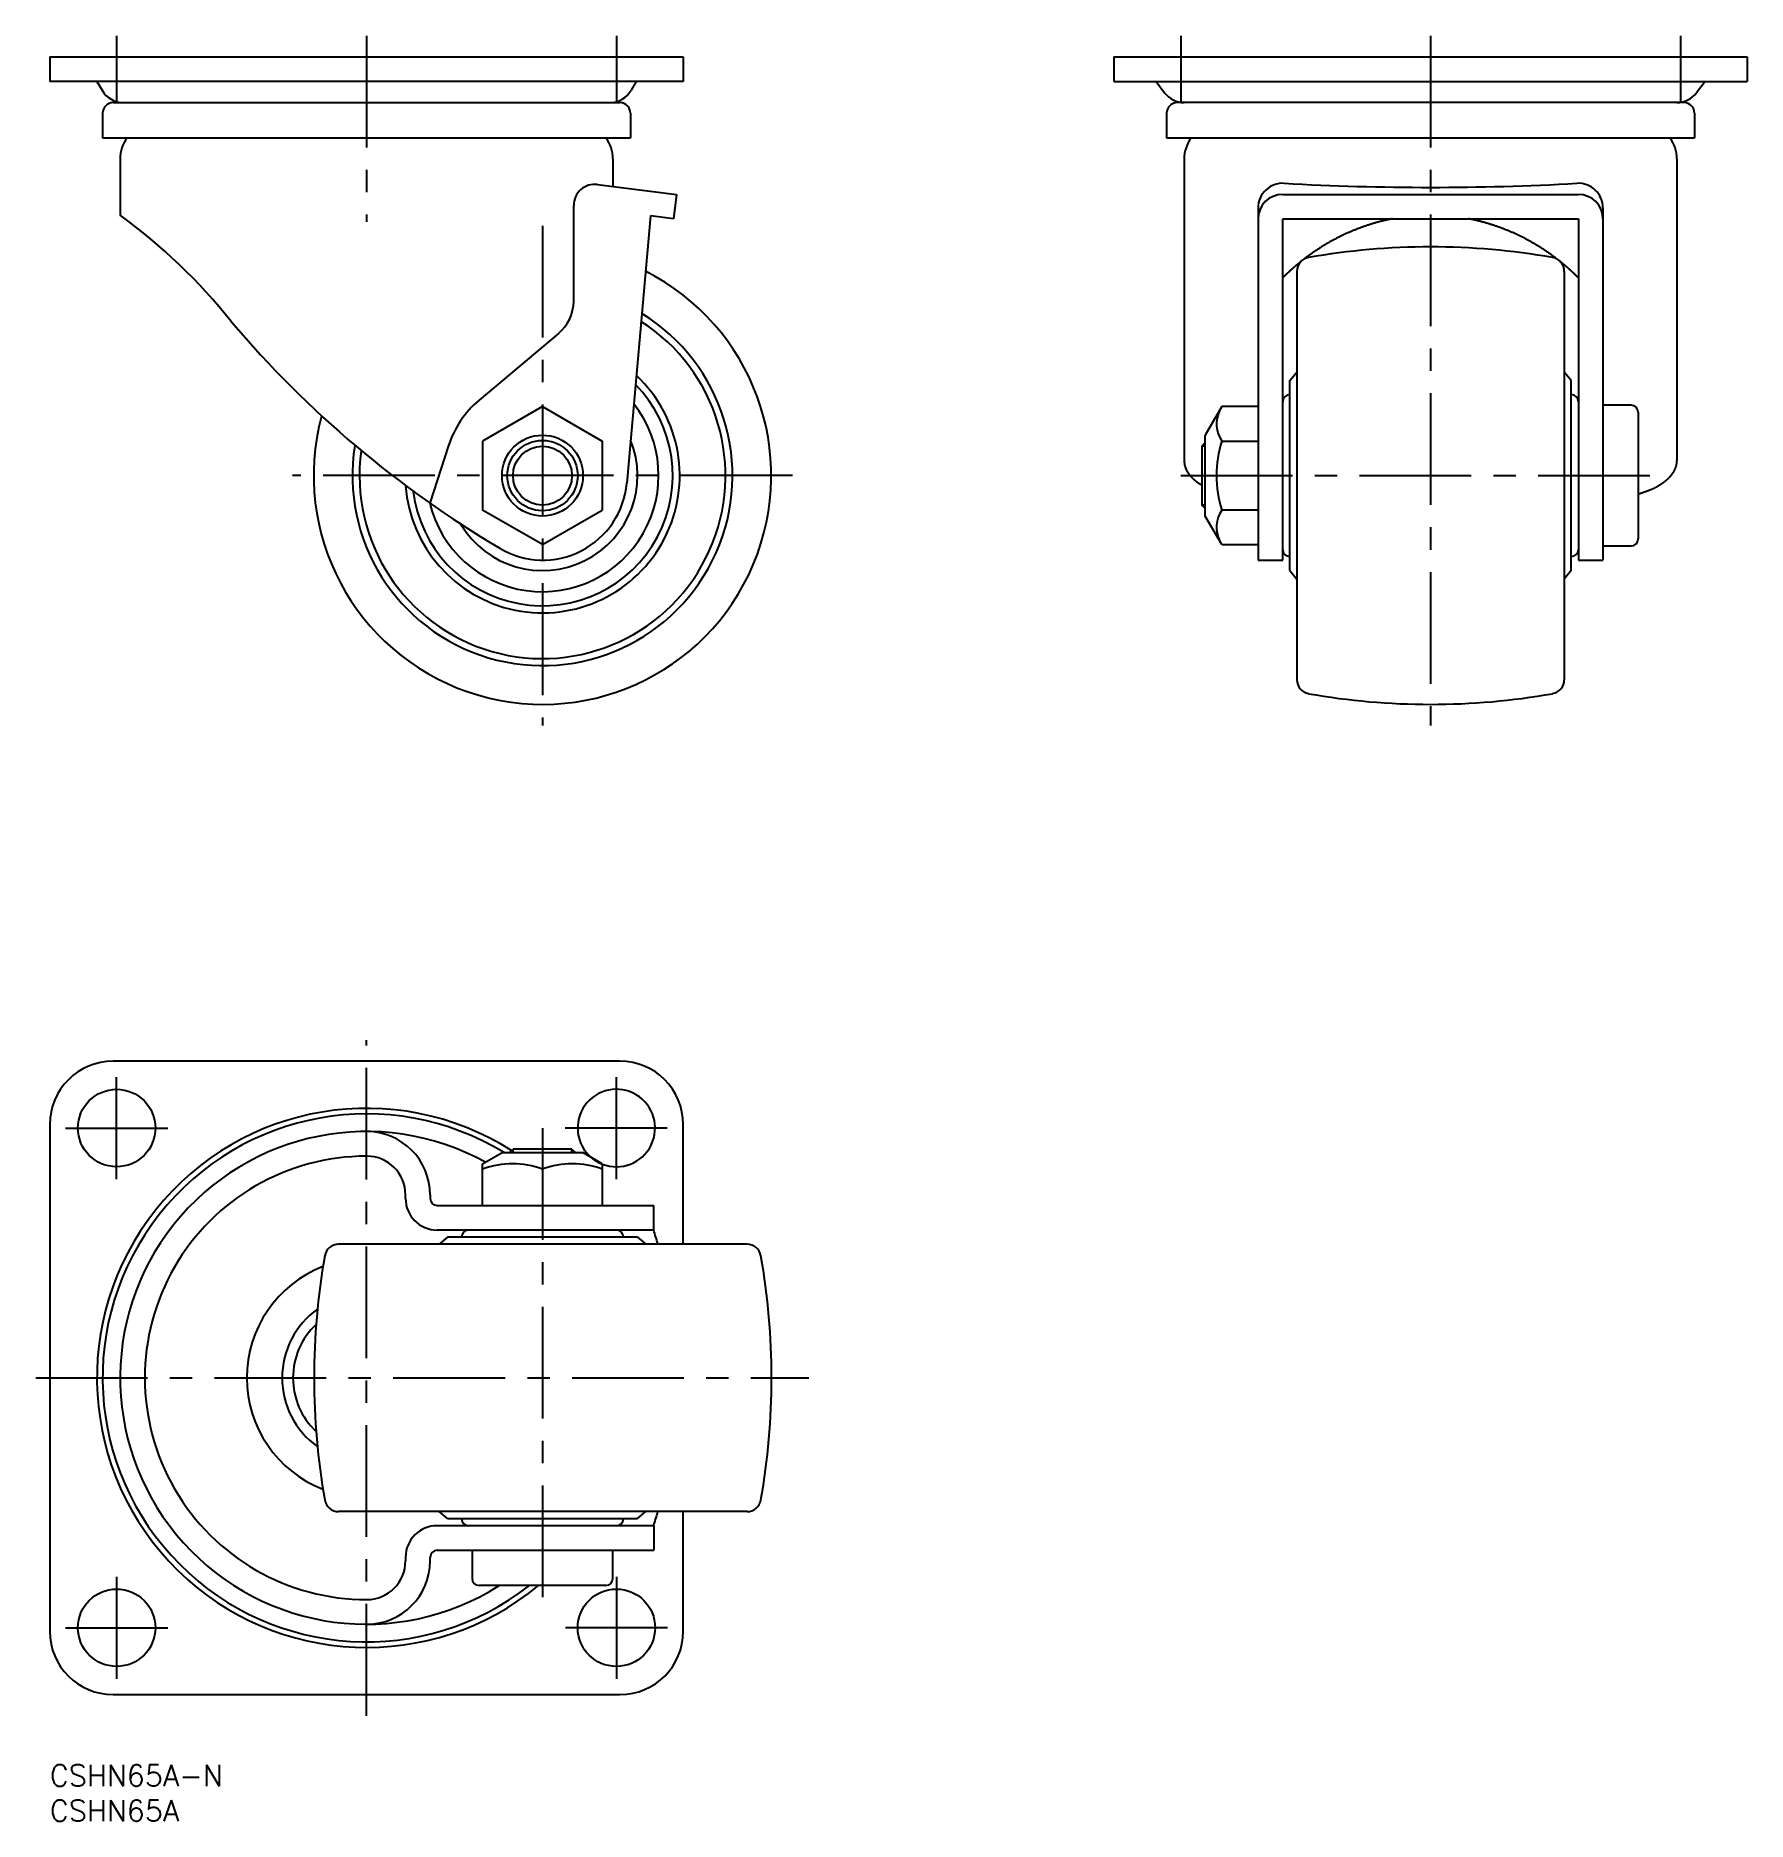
# Model space of a CAD drawing. Extents: x -2 to 241, y -8 to 246.
import ezdxf

# ---------------------------------------------------------------- set-up
doc = ezdxf.new("R2010")
doc.units = 0
doc.header["$LTSCALE"] = 0.5
doc.linetypes.add('CENTER', pattern=[50.8, 31.75, -6.35, 6.35, -6.35])
doc.linetypes.add('DASHED', pattern=[19.05, 12.7, -6.35])
for name, color, linetype in [('MSM_CENTER', 1, 'CENTER'), ('MSM_CONTINUOUS', 7, 'CONTINUOUS'), ('MSM_DASHED', 4, 'DASHED'), ('MSM_NARROW', 5, 'CONTINUOUS'), ('MSM_PART_NUMBER', 7, 'CONTINUOUS')]:
    doc.layers.add(name, color=color, linetype=linetype)
doc.styles.get("Standard").update_dxf_attribs({"font": 'txt.shx', "height": 3, "bigfont": 'bigfont.shx'})

# ---------------------------------------------------------------- blocks, each defined once
blk = doc.blocks.new('*U23')
at = {"layer": 'MSM_PART_NUMBER'}
blk.add_text('CSHN65A-N', height=3, dxfattribs=at).set_placement((0, -3))
blk = doc.blocks.new('*U24')
at = {"layer": 'MSM_PART_NUMBER'}
blk.add_text('CSHN65A', height=3, dxfattribs=at).set_placement((0, -8))

msp = doc.modelspace()

# ---------------------------------------------------------------- linework, layer by layer
at = {"layer": 'MSM_CENTER'}
for p, q in [((9.5, 245.7), (9.5, 236.2)), ((45, 245.7), (45, 219.26)), ((80.5, 245.7), (80.5, 236.2)), ((160.67, 245.7), (160.67, 236.2)), ((196.17, 245.7), (196.17, 147.7)), ((231.67, 245.7), (231.67, 236.2)), ((70, 218.7), (70, 147.7)), ((105.5, 183.2), (34.5, 183.2)), ((160.67, 183.2), (228.67, 183.2)), ((45, 7), (45, 103)), ((9.5, 83.25), (9.5, 97.75)), ((80.5, 83.25), (80.5, 97.75)), ((2.25, 90.5), (16.75, 90.5)), ((70, 90.5), (70, 22.5)), ((87.71, 90.5), (73.21, 90.5)), ((-2, 55), (107.84, 55)), ((9.5, 26.75), (9.5, 12.25)), ((80.5, 26.75), (80.5, 12.25)), ((2.25, 19.5), (16.75, 19.5)), ((87.75, 19.5), (73.25, 19.5))]:
    msp.add_line(p, q, dxfattribs=at)
at = {"layer": 'MSM_CONTINUOUS'}
for p, q in [((0, 242.7), (0, 239.2)), ((0, 242.7), (90, 242.7)), ((90, 242.7), (90, 239.2)), ((151.17, 242.7), (151.17, 239.2)), ((151.17, 242.7), (241.17, 242.7)), ((241.17, 242.7), (241.17, 239.2)), ((90, 239.2), (0, 239.2)), ((6.7, 239.2), (7.42, 237.95)), ((83.3, 239.2), (82.58, 237.95)), ((151.17, 239.2), (241.17, 239.2)), ((157.17, 239.2), (158.37, 237.6)), ((235.17, 239.2), (233.97, 237.6)), ((9, 236.2), (81, 236.2)), ((232.17, 236.2), (160.17, 236.2)), ((7.5, 234.7), (7.5, 231.2)), ((82.5, 234.7), (82.5, 231.2)), ((158.67, 234.7), (158.67, 231.2)), ((233.67, 234.7), (233.67, 231.2)), ((7.5, 231.2), (82.5, 231.2)), ((158.67, 231.2), (233.67, 231.2)), ((10, 228.2), (10, 220.2)), ((80, 228.2), (80, 224.28)), ((161.17, 228.2), (161.17, 185.29)), ((231.17, 228.2), (231.17, 185.29)), ((77.8, 224.55), (89.04, 223.15)), ((74.43, 208), (74.43, 221.58)), ((89.04, 223.15), (88.61, 219.68)), ((171.67, 221.23), (171.67, 171.2)), ((175.17, 223.15), (217.17, 223.15)), ((220.67, 221.23), (220.67, 171.2)), ((85.36, 220.09), (81.99, 182.14)), ((88.61, 219.68), (85.36, 220.09)), ((175.17, 171.2), (175.17, 219.68)), ((175.17, 219.68), (217.17, 219.68)), ((217.17, 219.68), (217.17, 171.2)), ((177.17, 212.21), (177.17, 154.19)), ((215.17, 212.21), (215.17, 154.19)), ((72.29, 203.4), (61, 193.92)), ((176.17, 196.7), (177.17, 197.9)), ((216.17, 196.7), (215.17, 197.9)), ((176.17, 169.7), (176.17, 196.7)), ((216.17, 169.7), (216.17, 196.7)), ((70, 193.02), (61.5, 188.11)), ((70, 193.02), (78.5, 188.11)), ((166.52, 193.02), (164.17, 188.95)), ((171.67, 193.02), (166.52, 193.02)), ((224.67, 193.2), (220.67, 193.2)), ((225.67, 192.2), (225.67, 174.2)), ((61.5, 188.11), (61.5, 178.29)), ((78.5, 188.11), (78.5, 178.29)), ((163.67, 187.39), (164.17, 187.89)), ((164.17, 177.45), (164.17, 188.95)), ((166.52, 188.11), (171.67, 188.11)), ((54.04, 179.26), (56.67, 187.46)), ((163.67, 187.39), (163.67, 179.01)), ((70, 173.39), (61.5, 178.29)), ((70, 173.39), (78.5, 178.29)), ((164.17, 178.51), (163.67, 179.01)), ((171.67, 178.29), (166.52, 178.29)), ((166.52, 173.39), (164.17, 177.45)), ((166.52, 173.39), (171.67, 173.39)), ((220.67, 173.2), (224.67, 173.2)), ((171.67, 171.2), (175.17, 171.2)), ((217.17, 171.2), (220.67, 171.2)), ((176.17, 169.7), (177.17, 168.5)), ((216.17, 169.7), (215.17, 168.5)), ((81, 100), (9, 100)), ((0, 91), (0, 19)), ((90, 74), (90, 91)), ((61.5, 85.41), (64.25, 87)), ((64.25, 87), (75.75, 87)), ((65.31, 87), (65.81, 87.5)), ((74.19, 87.5), (65.81, 87.5)), ((74.19, 87.5), (74.69, 87)), ((78.5, 85.41), (75.75, 87)), ((61.5, 79.5), (61.5, 85.41)), ((70, 84.65), (70, 79.5)), ((78.5, 85.41), (78.5, 79.5)), ((50.54, 80.5), (50.54, 81)), ((54.04, 81), (54.04, 80.5)), ((55.04, 79.5), (85.8, 79.5)), ((85.8, 76), (85.8, 79.5)), ((99.06, 74), (41.03, 74)), ((85.8, 76), (55.04, 76)), ((56.5, 75), (55.3, 74)), ((83.5, 75), (56.5, 75)), ((83.5, 75), (84.7, 74)), ((99.06, 36), (41.03, 36)), ((56.5, 35), (55.3, 36)), ((83.5, 35), (84.7, 36)), ((90, 19), (90, 36)), ((85.8, 34), (55.04, 34)), ((56.5, 35), (83.5, 35)), ((85.8, 34), (85.8, 30.5)), ((55.04, 30.5), (85.8, 30.5)), ((60, 30.5), (60, 26.5)), ((80, 26.5), (80, 30.5)), ((50.54, 29.5), (50.54, 29)), ((54.04, 29), (54.04, 29.5)), ((79, 25.5), (61, 25.5)), ((9, 10), (81, 10))]:
    msp.add_line(p, q, dxfattribs=at)
for points in [[(190.76, 219.68, 0), (190.65, 219.66, 0), (190.54, 219.64, 0), (190.44, 219.62, 0), (190.34, 219.6, 0), (190.23, 219.57, 0), (190.12, 219.55, 0), (190.02, 219.53, 0), (189.92, 219.51, 0), (189.81, 219.48, 0), (189.71, 219.46, 0), (189.6, 219.43, 0), (189.5, 219.41, 0), (189.39, 219.38, 0), (189.29, 219.36, 0), (189.19, 219.33, 0), (189.08, 219.31, 0), (188.98, 219.28, 0), (188.87, 219.25, 0), (188.77, 219.22, 0), (188.66, 219.19, 0), (188.56, 219.17, 0), (188.46, 219.14, 0), (188.35, 219.11, 0), (188.25, 219.08, 0), (188.15, 219.05, 0), (188.04, 219.02, 0), (187.94, 218.99, 0), (187.84, 218.96, 0), (187.74, 218.93, 0), (187.63, 218.89, 0), (187.53, 218.86, 0), (187.43, 218.83, 0), (187.32, 218.8, 0), (187.22, 218.76, 0), (187.12, 218.73, 0), (187.02, 218.69, 0), (186.91, 218.66, 0), (186.81, 218.62, 0), (186.71, 218.59, 0), (186.61, 218.55, 0), (186.51, 218.52, 0), (186.41, 218.48, 0), (186.3, 218.44, 0), (186.2, 218.41, 0), (186.1, 218.37, 0), (186, 218.33, 0), (185.9, 218.29, 0), (185.8, 218.25, 0), (185.7, 218.22, 0), (185.6, 218.18, 0), (185.5, 218.13, 0), (185.4, 218.09, 0), (185.3, 218.05, 0), (185.19, 218.01, 0), (185.09, 217.97, 0), (185, 217.93, 0), (184.9, 217.89, 0), (184.8, 217.84, 0), (184.7, 217.8, 0), (184.6, 217.76, 0), (184.5, 217.72, 0), (184.4, 217.67, 0), (184.3, 217.63, 0), (184.2, 217.58, 0), (184.1, 217.54, 0), (184, 217.49, 0), (183.91, 217.44, 0), (183.81, 217.4, 0), (183.71, 217.35, 0), (183.61, 217.31, 0), (183.51, 217.26, 0), (183.41, 217.21, 0), (183.32, 217.16, 0), (183.22, 217.11, 0), (183.12, 217.06, 0), (183.03, 217.02, 0), (182.93, 216.97, 0), (182.83, 216.92, 0), (182.74, 216.87, 0), (182.64, 216.81, 0), (182.54, 216.76, 0), (182.45, 216.71, 0), (182.35, 216.66, 0), (182.25, 216.61, 0), (182.16, 216.56, 0), (182.06, 216.5, 0), (181.97, 216.45, 0), (181.87, 216.4, 0), (181.78, 216.34, 0), (181.68, 216.29, 0), (181.59, 216.23, 0), (181.49, 216.18, 0), (181.4, 216.12, 0), (181.3, 216.07, 0), (181.21, 216.01, 0), (181.12, 215.96, 0), (181.02, 215.9, 0), (180.93, 215.84, 0), (180.84, 215.78, 0), (180.74, 215.73, 0), (180.65, 215.67, 0), (180.56, 215.61, 0), (180.46, 215.55, 0), (180.37, 215.49, 0), (180.28, 215.43, 0), (180.19, 215.37, 0), (180.09, 215.31, 0), (180, 215.25, 0), (179.91, 215.19, 0), (179.82, 215.13, 0), (179.73, 215.07, 0), (179.64, 215, 0), (179.55, 214.94, 0), (179.46, 214.88, 0), (179.37, 214.82, 0), (179.28, 214.75, 0), (179.19, 214.69, 0), (179.09, 214.63, 0), (179, 214.56, 0), (178.92, 214.5, 0), (178.83, 214.43, 0), (178.74, 214.37, 0), (178.65, 214.3, 0), (178.56, 214.24, 0), (178.47, 214.17, 0), (178.38, 214.1, 0), (178.29, 214.03, 0), (178.21, 213.97, 0)], [(214.13, 213.97, 0), (214.04, 214.03, 0), (213.96, 214.1, 0), (213.87, 214.17, 0), (213.78, 214.24, 0), (213.69, 214.3, 0), (213.6, 214.37, 0), (213.51, 214.43, 0), (213.42, 214.5, 0), (213.34, 214.56, 0), (213.25, 214.63, 0), (213.16, 214.69, 0), (213.06, 214.75, 0), (212.97, 214.82, 0), (212.88, 214.88, 0), (212.79, 214.94, 0), (212.7, 215, 0), (212.61, 215.07, 0), (212.52, 215.13, 0), (212.43, 215.19, 0), (212.34, 215.25, 0), (212.25, 215.31, 0), (212.15, 215.37, 0), (212.06, 215.43, 0), (211.97, 215.49, 0), (211.88, 215.55, 0), (211.78, 215.61, 0), (211.69, 215.67, 0), (211.6, 215.73, 0), (211.5, 215.78, 0), (211.41, 215.84, 0), (211.32, 215.9, 0), (211.22, 215.96, 0), (211.13, 216.01, 0), (211.04, 216.07, 0), (210.94, 216.12, 0), (210.85, 216.18, 0), (210.75, 216.23, 0), (210.66, 216.29, 0), (210.56, 216.34, 0), (210.47, 216.4, 0), (210.37, 216.45, 0), (210.28, 216.5, 0), (210.18, 216.56, 0), (210.09, 216.61, 0), (209.99, 216.66, 0), (209.89, 216.71, 0), (209.8, 216.76, 0), (209.7, 216.81, 0), (209.6, 216.87, 0), (209.51, 216.92, 0), (209.41, 216.97, 0), (209.31, 217.02, 0), (209.22, 217.06, 0), (209.12, 217.11, 0), (209.02, 217.16, 0), (208.93, 217.21, 0), (208.83, 217.26, 0), (208.73, 217.31, 0), (208.63, 217.35, 0), (208.53, 217.4, 0), (208.44, 217.44, 0), (208.34, 217.49, 0), (208.24, 217.54, 0), (208.14, 217.58, 0), (208.04, 217.63, 0), (207.94, 217.67, 0), (207.84, 217.72, 0), (207.74, 217.76, 0), (207.64, 217.8, 0), (207.54, 217.84, 0), (207.44, 217.89, 0), (207.34, 217.93, 0), (207.25, 217.97, 0), (207.15, 218.01, 0), (207.04, 218.05, 0), (206.94, 218.09, 0), (206.84, 218.13, 0), (206.74, 218.18, 0), (206.64, 218.22, 0), (206.54, 218.25, 0), (206.44, 218.29, 0), (206.34, 218.33, 0), (206.24, 218.37, 0), (206.14, 218.41, 0), (206.04, 218.44, 0), (205.93, 218.48, 0), (205.83, 218.52, 0), (205.73, 218.55, 0), (205.63, 218.59, 0), (205.53, 218.62, 0), (205.43, 218.66, 0), (205.32, 218.69, 0), (205.22, 218.73, 0), (205.12, 218.76, 0), (205.02, 218.8, 0), (204.91, 218.83, 0), (204.81, 218.86, 0), (204.71, 218.89, 0), (204.6, 218.93, 0), (204.5, 218.96, 0), (204.4, 218.99, 0), (204.3, 219.02, 0), (204.19, 219.05, 0), (204.09, 219.08, 0), (203.99, 219.11, 0), (203.88, 219.14, 0), (203.78, 219.17, 0), (203.68, 219.19, 0), (203.57, 219.22, 0), (203.47, 219.25, 0), (203.36, 219.28, 0), (203.26, 219.31, 0), (203.16, 219.33, 0), (203.05, 219.36, 0), (202.95, 219.38, 0), (202.84, 219.41, 0), (202.74, 219.43, 0), (202.63, 219.46, 0), (202.53, 219.48, 0), (202.42, 219.51, 0), (202.32, 219.53, 0), (202.22, 219.55, 0), (202.11, 219.57, 0), (202, 219.6, 0), (201.9, 219.62, 0), (201.79, 219.64, 0), (201.69, 219.66, 0), (201.58, 219.68, 0)], [(177.69, 213.56, 0), (177.67, 213.55, 0), (177.65, 213.53, 0), (177.63, 213.51, 0), (177.61, 213.5, 0), (177.59, 213.48, 0), (177.57, 213.47, 0), (177.55, 213.45, 0), (177.53, 213.43, 0), (177.51, 213.42, 0), (177.49, 213.4, 0), (177.47, 213.38, 0), (177.45, 213.37, 0), (177.43, 213.35, 0), (177.41, 213.33, 0), (177.39, 213.32, 0), (177.37, 213.3, 0), (177.35, 213.28, 0), (177.33, 213.26, 0), (177.31, 213.25, 0), (177.29, 213.23, 0), (177.27, 213.22, 0), (177.25, 213.2, 0), (177.22, 213.18, 0), (177.21, 213.16, 0), (177.19, 213.15, 0), (177.16, 213.13, 0), (177.15, 213.11, 0), (177.12, 213.1, 0), (177.1, 213.08, 0), (177.08, 213.06, 0), (177.06, 213.04, 0), (177.04, 213.03, 0), (177.02, 213.01, 0), (177, 212.99, 0), (176.98, 212.98, 0), (176.96, 212.96, 0), (176.94, 212.94, 0), (176.92, 212.93, 0), (176.9, 212.91, 0), (176.88, 212.89, 0), (176.86, 212.87, 0), (176.84, 212.86, 0), (176.82, 212.84, 0), (176.8, 212.82, 0), (176.78, 212.81, 0), (176.76, 212.79, 0), (176.74, 212.77, 0), (176.72, 212.75, 0), (176.7, 212.74, 0), (176.68, 212.72, 0), (176.66, 212.7, 0), (176.64, 212.68, 0), (176.62, 212.67, 0), (176.6, 212.65, 0), (176.58, 212.63, 0), (176.56, 212.61, 0), (176.54, 212.6, 0), (176.53, 212.58, 0), (176.5, 212.56, 0), (176.49, 212.54, 0), (176.47, 212.53, 0), (176.44, 212.51, 0), (176.43, 212.49, 0), (176.41, 212.47, 0), (176.39, 212.46, 0), (176.37, 212.44, 0), (176.35, 212.42, 0), (176.33, 212.4, 0), (176.31, 212.38, 0), (176.29, 212.37, 0), (176.27, 212.35, 0), (176.25, 212.33, 0), (176.23, 212.31, 0), (176.21, 212.3, 0), (176.19, 212.28, 0), (176.17, 212.26, 0), (176.15, 212.24, 0), (176.13, 212.22, 0), (176.11, 212.21, 0), (176.09, 212.19, 0), (176.07, 212.17, 0), (176.05, 212.15, 0), (176.03, 212.14, 0), (176.01, 212.12, 0), (175.99, 212.1, 0), (175.97, 212.08, 0), (175.96, 212.06, 0), (175.94, 212.05, 0), (175.92, 212.03, 0), (175.9, 212.01, 0), (175.88, 211.99, 0), (175.86, 211.97, 0), (175.84, 211.96, 0), (175.82, 211.94, 0), (175.8, 211.92, 0), (175.78, 211.9, 0), (175.76, 211.88, 0), (175.74, 211.86, 0), (175.72, 211.85, 0), (175.7, 211.83, 0), (175.69, 211.81, 0), (175.67, 211.79, 0), (175.65, 211.77, 0), (175.63, 211.75, 0), (175.61, 211.74, 0), (175.59, 211.72, 0), (175.57, 211.7, 0), (175.55, 211.68, 0), (175.53, 211.66, 0), (175.51, 211.65, 0), (175.49, 211.63, 0), (175.47, 211.61, 0), (175.46, 211.59, 0), (175.44, 211.57, 0), (175.42, 211.55, 0), (175.4, 211.53, 0), (175.38, 211.51, 0), (175.36, 211.5, 0), (175.34, 211.48, 0), (175.32, 211.46, 0), (175.3, 211.44, 0), (175.28, 211.42, 0), (175.26, 211.4, 0), (175.25, 211.38, 0), (175.23, 211.37, 0), (175.21, 211.35, 0), (175.19, 211.33, 0), (175.17, 211.31, 0)], [(217.17, 211.31, 0), (217.15, 211.33, 0), (217.13, 211.35, 0), (217.11, 211.37, 0), (217.09, 211.38, 0), (217.07, 211.4, 0), (217.06, 211.42, 0), (217.04, 211.44, 0), (217.02, 211.46, 0), (217, 211.48, 0), (216.98, 211.5, 0), (216.96, 211.51, 0), (216.94, 211.53, 0), (216.92, 211.55, 0), (216.9, 211.57, 0), (216.88, 211.59, 0), (216.87, 211.61, 0), (216.85, 211.63, 0), (216.83, 211.65, 0), (216.81, 211.66, 0), (216.79, 211.68, 0), (216.77, 211.7, 0), (216.75, 211.72, 0), (216.73, 211.74, 0), (216.71, 211.75, 0), (216.69, 211.77, 0), (216.67, 211.79, 0), (216.66, 211.81, 0), (216.64, 211.83, 0), (216.62, 211.85, 0), (216.6, 211.86, 0), (216.58, 211.88, 0), (216.56, 211.9, 0), (216.54, 211.92, 0), (216.52, 211.94, 0), (216.5, 211.96, 0), (216.48, 211.97, 0), (216.46, 211.99, 0), (216.44, 212.01, 0), (216.42, 212.03, 0), (216.4, 212.05, 0), (216.38, 212.06, 0), (216.37, 212.08, 0), (216.35, 212.1, 0), (216.33, 212.12, 0), (216.31, 212.14, 0), (216.29, 212.15, 0), (216.27, 212.17, 0), (216.25, 212.19, 0), (216.23, 212.21, 0), (216.21, 212.22, 0), (216.19, 212.24, 0), (216.17, 212.26, 0), (216.15, 212.28, 0), (216.13, 212.3, 0), (216.11, 212.31, 0), (216.09, 212.33, 0), (216.07, 212.35, 0), (216.05, 212.37, 0), (216.03, 212.38, 0), (216.01, 212.4, 0), (215.99, 212.42, 0), (215.97, 212.44, 0), (215.95, 212.46, 0), (215.93, 212.47, 0), (215.91, 212.49, 0), (215.9, 212.51, 0), (215.88, 212.53, 0), (215.85, 212.54, 0), (215.84, 212.56, 0), (215.82, 212.58, 0), (215.8, 212.6, 0), (215.78, 212.61, 0), (215.76, 212.63, 0), (215.74, 212.65, 0), (215.72, 212.67, 0), (215.7, 212.68, 0), (215.68, 212.7, 0), (215.66, 212.72, 0), (215.64, 212.74, 0), (215.62, 212.75, 0), (215.6, 212.77, 0), (215.58, 212.79, 0), (215.56, 212.81, 0), (215.54, 212.82, 0), (215.52, 212.84, 0), (215.5, 212.86, 0), (215.48, 212.87, 0), (215.46, 212.89, 0), (215.44, 212.91, 0), (215.42, 212.93, 0), (215.4, 212.94, 0), (215.38, 212.96, 0), (215.36, 212.98, 0), (215.34, 212.99, 0), (215.32, 213.01, 0), (215.3, 213.03, 0), (215.28, 213.04, 0), (215.26, 213.06, 0), (215.24, 213.08, 0), (215.22, 213.1, 0), (215.2, 213.11, 0), (215.18, 213.13, 0), (215.16, 213.15, 0), (215.13, 213.16, 0), (215.12, 213.18, 0), (215.09, 213.2, 0), (215.07, 213.22, 0), (215.05, 213.23, 0), (215.03, 213.25, 0), (215.01, 213.26, 0), (214.99, 213.28, 0), (214.97, 213.3, 0), (214.95, 213.32, 0), (214.93, 213.33, 0), (214.91, 213.35, 0), (214.89, 213.37, 0), (214.87, 213.38, 0), (214.85, 213.4, 0), (214.83, 213.42, 0), (214.81, 213.43, 0), (214.79, 213.45, 0), (214.77, 213.47, 0), (214.75, 213.48, 0), (214.73, 213.5, 0), (214.71, 213.51, 0), (214.69, 213.53, 0), (214.67, 213.55, 0), (214.65, 213.56, 0)], [(161.17, 185.29, 0), (161.17, 185.26, 0), (161.17, 185.23, 0), (161.17, 185.2, 0), (161.17, 185.17, 0), (161.17, 185.14, 0), (161.18, 185.11, 0), (161.18, 185.08, 0), (161.18, 185.05, 0), (161.18, 185.03, 0), (161.19, 185, 0), (161.19, 184.97, 0), (161.19, 184.94, 0), (161.2, 184.91, 0), (161.2, 184.88, 0), (161.21, 184.85, 0), (161.21, 184.82, 0), (161.22, 184.79, 0), (161.22, 184.76, 0), (161.23, 184.73, 0), (161.23, 184.7, 0), (161.24, 184.68, 0), (161.25, 184.65, 0), (161.25, 184.62, 0), (161.26, 184.59, 0), (161.27, 184.56, 0), (161.28, 184.53, 0), (161.29, 184.5, 0), (161.29, 184.47, 0), (161.3, 184.44, 0), (161.31, 184.41, 0), (161.32, 184.38, 0), (161.33, 184.36, 0), (161.34, 184.33, 0), (161.35, 184.3, 0), (161.36, 184.27, 0), (161.38, 184.24, 0), (161.39, 184.21, 0), (161.4, 184.18, 0), (161.41, 184.16, 0), (161.42, 184.13, 0), (161.44, 184.1, 0), (161.45, 184.07, 0), (161.46, 184.04, 0), (161.48, 184.01, 0), (161.49, 183.98, 0), (161.5, 183.96, 0), (161.52, 183.93, 0), (161.53, 183.9, 0), (161.55, 183.87, 0), (161.56, 183.84, 0), (161.58, 183.81, 0), (161.6, 183.79, 0), (161.61, 183.76, 0), (161.63, 183.73, 0), (161.65, 183.7, 0), (161.66, 183.68, 0), (161.68, 183.65, 0), (161.7, 183.62, 0), (161.72, 183.59, 0), (161.74, 183.56, 0), (161.76, 183.54, 0), (161.78, 183.51, 0), (161.79, 183.48, 0), (161.81, 183.45, 0), (161.84, 183.43, 0), (161.85, 183.4, 0), (161.88, 183.37, 0), (161.9, 183.34, 0), (161.92, 183.32, 0), (161.94, 183.29, 0), (161.96, 183.26, 0), (161.98, 183.24, 0), (162.01, 183.21, 0), (162.03, 183.18, 0), (162.05, 183.16, 0), (162.07, 183.13, 0), (162.1, 183.1, 0), (162.12, 183.07, 0), (162.15, 183.05, 0), (162.17, 183.02, 0), (162.2, 183, 0), (162.22, 182.97, 0), (162.25, 182.94, 0), (162.27, 182.92, 0), (162.3, 182.89, 0), (162.32, 182.86, 0), (162.35, 182.84, 0), (162.38, 182.81, 0), (162.41, 182.79, 0), (162.43, 182.76, 0), (162.46, 182.73, 0), (162.49, 182.71, 0), (162.52, 182.68, 0), (162.54, 182.66, 0), (162.57, 182.63, 0), (162.6, 182.61, 0), (162.63, 182.58, 0), (162.66, 182.56, 0), (162.69, 182.53, 0), (162.72, 182.51, 0), (162.75, 182.48, 0), (162.78, 182.46, 0), (162.81, 182.43, 0), (162.84, 182.41, 0), (162.88, 182.38, 0), (162.91, 182.36, 0), (162.94, 182.33, 0), (162.97, 182.31, 0), (163, 182.28, 0), (163.04, 182.26, 0), (163.07, 182.24, 0), (163.1, 182.21, 0), (163.14, 182.19, 0), (163.17, 182.17, 0), (163.2, 182.14, 0), (163.24, 182.12, 0), (163.27, 182.09, 0), (163.31, 182.07, 0), (163.34, 182.05, 0), (163.38, 182.03, 0), (163.41, 182, 0), (163.45, 181.98, 0), (163.49, 181.96, 0), (163.52, 181.93, 0), (163.56, 181.91, 0), (163.6, 181.89, 0), (163.63, 181.87, 0), (163.67, 181.84, 0)], [(225.67, 180.61, 0), (225.75, 180.63, 0), (225.82, 180.66, 0), (225.9, 180.68, 0), (225.98, 180.7, 0), (226.05, 180.72, 0), (226.13, 180.75, 0), (226.2, 180.77, 0), (226.28, 180.79, 0), (226.35, 180.82, 0), (226.43, 180.84, 0), (226.5, 180.87, 0), (226.57, 180.89, 0), (226.65, 180.91, 0), (226.72, 180.94, 0), (226.79, 180.97, 0), (226.86, 180.99, 0), (226.93, 181.02, 0), (227, 181.05, 0), (227.07, 181.07, 0), (227.14, 181.1, 0), (227.21, 181.13, 0), (227.28, 181.16, 0), (227.35, 181.18, 0), (227.42, 181.21, 0), (227.48, 181.24, 0), (227.55, 181.27, 0), (227.62, 181.3, 0), (227.68, 181.33, 0), (227.75, 181.36, 0), (227.81, 181.39, 0), (227.88, 181.42, 0), (227.94, 181.45, 0), (228, 181.48, 0), (228.07, 181.51, 0), (228.13, 181.54, 0), (228.19, 181.58, 0), (228.25, 181.61, 0), (228.31, 181.64, 0), (228.37, 181.67, 0), (228.43, 181.71, 0), (228.49, 181.74, 0), (228.55, 181.77, 0), (228.61, 181.81, 0), (228.67, 181.84, 0), (228.72, 181.88, 0), (228.78, 181.91, 0), (228.84, 181.94, 0), (228.89, 181.98, 0), (228.94, 182.01, 0), (229, 182.05, 0), (229.05, 182.09, 0), (229.1, 182.12, 0), (229.16, 182.16, 0), (229.21, 182.19, 0), (229.26, 182.23, 0), (229.31, 182.27, 0), (229.36, 182.3, 0), (229.41, 182.34, 0), (229.46, 182.38, 0), (229.5, 182.41, 0), (229.55, 182.45, 0), (229.6, 182.49, 0), (229.65, 182.53, 0), (229.69, 182.57, 0), (229.74, 182.6, 0), (229.78, 182.64, 0), (229.82, 182.68, 0), (229.87, 182.72, 0), (229.91, 182.76, 0), (229.95, 182.8, 0), (229.99, 182.84, 0), (230.03, 182.88, 0), (230.07, 182.92, 0), (230.11, 182.96, 0), (230.15, 183, 0), (230.19, 183.04, 0), (230.22, 183.08, 0), (230.26, 183.12, 0), (230.29, 183.16, 0), (230.33, 183.2, 0), (230.36, 183.24, 0), (230.4, 183.28, 0), (230.43, 183.33, 0), (230.46, 183.37, 0), (230.49, 183.41, 0), (230.52, 183.45, 0), (230.55, 183.49, 0), (230.58, 183.54, 0), (230.61, 183.58, 0), (230.64, 183.62, 0), (230.67, 183.66, 0), (230.69, 183.71, 0), (230.72, 183.75, 0), (230.75, 183.79, 0), (230.77, 183.83, 0), (230.79, 183.88, 0), (230.82, 183.92, 0), (230.84, 183.96, 0), (230.86, 184.01, 0), (230.88, 184.05, 0), (230.9, 184.09, 0), (230.92, 184.14, 0), (230.94, 184.18, 0), (230.96, 184.22, 0), (230.97, 184.27, 0), (230.99, 184.31, 0), (231.01, 184.36, 0), (231.02, 184.4, 0), (231.04, 184.44, 0), (231.05, 184.49, 0), (231.06, 184.53, 0), (231.07, 184.58, 0), (231.09, 184.62, 0), (231.1, 184.66, 0), (231.11, 184.71, 0), (231.12, 184.75, 0), (231.12, 184.8, 0), (231.13, 184.84, 0), (231.14, 184.89, 0), (231.15, 184.93, 0), (231.15, 184.98, 0), (231.16, 185.02, 0), (231.16, 185.06, 0), (231.16, 185.11, 0), (231.17, 185.15, 0), (231.17, 185.2, 0), (231.17, 185.24, 0), (231.17, 185.29, 0)]]:
    msp.add_polyline3d(points, dxfattribs=at)
for centre, radius in [((70, 183.2), 5.75), ((70, 183.2), 5), ((9.5, 90.5), 5.5), ((9.5, 19.5), 5.5), ((80.5, 19.5), 5.5)]:
    msp.add_circle(centre, radius, dxfattribs=at)
for centre, radius, start, end in [((10.45, 239.7), 3.5, 210, 270), ((9, 234.7), 1.5, 90, 180), ((79.55, 239.7), 3.5, 270, 330), ((81, 234.7), 1.5, 0, 90), ((161.17, 239.7), 3.5, 216.8699, 270), ((160.17, 234.7), 1.5, 90, 180), ((231.17, 239.7), 3.5, 270, 323.1301), ((232.17, 234.7), 1.5, 0, 90), ((15, 228.2), 5, 143.1301, 180), ((75, 228.2), 5, 0, 36.8699), ((166.17, 228.2), 5, 143.1301, 180), ((226.17, 228.2), 5, 0, 36.8699), ((77.43, 221.58), 3, 82.9, 180), ((175.17, 221.23), 3.5, 86.8241, 180), ((196.17, 599.71), 375.56, 266.8241, 273.1759), ((217.17, 221.23), 3.5, 0, 93.1759), ((175.17, 219.65), 3.5, 90, 180), ((217.17, 219.65), 3.5, 0, 90), ((-38.24, 154.03), 81.89, 38.5637, 53.9075), ((196.17, 115.7), 100, 80.0104, 99.9896), ((179.17, 212.21), 2, 99.9896, 180), ((213.17, 212.21), 2, 0, 80.0104), ((70, 183.2), 32.5, 164.92, 63.2558), ((70, 183.2), 27, 170.8682, 58.5361), ((68.43, 208), 6, 310.0158, 0), ((140.28, 301.99), 150, 220.2449, 239.4026), ((70, 183.2), 26, 172.1956, 57.4375), ((70, 183.2), 19.5, 184.2567, 46.9441), ((70, 183.2), 18.5, 186.9793, 44.4841), ((70, 183.2), 16.5, 193.7584, 38.2656), ((70, 183.2), 14, 130.0158, 162.2668), ((176.17, 193.7), 1, 90, 180), ((216.17, 193.7), 1, 0, 90), ((224.67, 192.2), 1, 0, 90), ((170.1, 190.56), 4.34, 154.3842, 214.3842), ((70, 183.2), 13.5, 210.8794, 22.1898), ((182, 183.2), 16.24, 162.412, 197.588), ((70.04, 183.2), 12, 239.4026, 354.924), ((170.1, 175.84), 4.34, 145.6158, 205.6158), ((169.67, 178.12), 2, 0, 2.2068), ((176.17, 172.7), 1, 180, 270), ((216.17, 172.7), 1, 270, 0), ((224.67, 174.2), 1, 270, 0), ((179.17, 154.19), 2, 180, 260.0104), ((213.17, 154.19), 2, 279.9896, 0), ((196.17, 250.7), 100, 260.0104, 279.9896), ((9, 91), 9, 90, 180), ((81, 91), 9, 0, 90), ((80.5, 90.5), 5.5, 248.6763, 229.3969), ((45, 55), 38.3, 57.4607, 309.6305), ((45, 55), 37.5, 58.5761, 308.1249), ((45, 55), 35, 61.0785, 302.5569), ((45.04, 81), 9, 0, 89.9101), ((45, 55), 31.5, 90, 270.0899), ((45.04, 81), 5.5, 0, 89.9101), ((65.75, 73.14), 12.28, 69.7438, 110.2562), ((74.25, 73.14), 12.28, 69.7438, 110.2562), ((55.04, 80.5), 4.5, 180, 270), ((55.04, 80.5), 1, 180, 270), ((41.03, 72), 2, 90, 170.0104), ((59.5, 75), 1, 90, 180), ((80.5, 75), 1, 0, 90), ((18.5, 55), 70.5, 15.6347, 17.3304), ((99.06, 72), 2, 9.9896, 90), ((137.54, 55), 100, 170.0104, 189.9896), ((2.54, 55), 100, 350.0104, 9.9896), ((45, 55), 17, 111.3836, 248.6164), ((45, 55), 12, 125.5785, 234.4215), ((45, 55), 10.45, 133.2933, 226.7067), ((41.03, 38), 2, 189.9896, 270), ((18.5, 55), 70.5, 342.6696, 344.3653), ((99.06, 38), 2, 270, 350.0104), ((55.04, 29.5), 4.5, 90, 180), ((59.5, 35), 1, 180, 270), ((80.5, 35), 1, 270, 0), ((55.04, 29.5), 1, 90, 180), ((45.04, 29), 5.5, 270.0899, 0), ((45.04, 29), 9, 270.0899, 0), ((61, 26.5), 1, 180, 270), ((79, 26.5), 1, 270, 0), ((9, 19), 9, 180, 270), ((81, 19), 9, 270, 0)]:
    msp.add_arc(centre, radius, start, end, dxfattribs=at)
at = {"layer": 'MSM_DASHED'}
msp.add_arc((80.5, 90.5), 5.5, 229.3969, 248.6763, dxfattribs=at)
at = {"layer": 'MSM_NARROW'}
for p, q in [((164.17, 187.39), (163.67, 187.39)), ((164.17, 179.01), (163.67, 179.01)), ((65.81, 87), (65.81, 87.5)), ((74.19, 87), (74.19, 87.5))]:
    msp.add_line(p, q, dxfattribs=at)
msp.add_circle((70, 183.2), 4.19, dxfattribs=at)

# ---------------------------------------------------------------- block references
at = {"layer": 'MSM_CONTINUOUS'}
for name in ['*U23', '*U24']:
    msp.add_blockref(name, (0, 0), dxfattribs=at)

doc.saveas('drawing.dxf')
